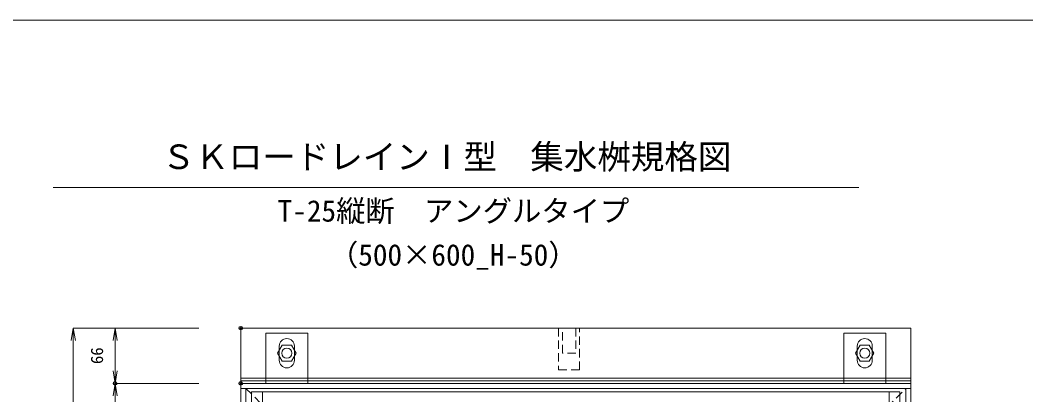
# Model space of a CAD drawing. Units: millimetres, scale not verified. Extents: x -4244 to -354, y 629 to 3469.
# Drawn here: x -2819 to -1619, y 3021 to 3469 of the extents above; entities that cross this region are included whole.
import ezdxf
from ezdxf.enums import TextEntityAlignment as Align

# ---------------------------------------------------------------- set-up
doc = ezdxf.new("R2010")
doc.units = ezdxf.units.MM
doc.header["$LTSCALE"] = 20
doc.header["$PDMODE"] = 32
doc.header["$PDSIZE"] = 4
doc.linetypes.add('USER1', pattern=[0.75, 0.5, -0.25])
for name, color, linetype, lineweight in [('0-1_TITLE', 7, 'Continuous', 18), ('0-3_KIJUN', 7, 'Continuous', 18), ('0-5_SUNPO', 3, 'Continuous', 18), ('0-6_UKEWAKU', 4, 'Continuous', 18), ('0-7_GRE', 5, 'Continuous', 18), ('0-9__0-0_0', 7, 'Continuous', 18)]:
    doc.layers.add(name, color=color, linetype=linetype, lineweight=lineweight)
doc.layers.add('0-A__0-2_DEFPOINTS', color=7, linetype='Continuous')
doc.styles.add('ＭＳ ゴシック', font='')
doc.styles.get('ＭＳ ゴシック').set_extended_font_data('MS Gothic')

# ---------------------------------------------------------------- blocks, each defined once
blk = doc.blocks.new('M16_insert_dan')
at = {"layer": '0-3_KIJUN', "color": 3, "linetype": 'USER1'}
for points in [[(0, -12.5), (-50, -12.5), (-50, 12.5), (0, 12.5)], [(0, 8), (-30, 8), (-30, -8), (0, -8)]]:
    blk.add_lwpolyline(points, close=True, dxfattribs=at)
blk = doc.blocks.new('_OPEN')
at = {"layer": '0-9__0-0_0'}
blk.add_line((0, 0), (-1, 0), dxfattribs=at)
blk.add_lwpolyline([(-1, 0.167), (0, 0), (-1, -0.167)], dxfattribs=at)
blk = doc.blocks.new('_D14')
at = {"layer": '0-5_SUNPO'}
for p, q in [((1637.95, 2764.88), (1537.95, 2764.88)), ((1537.95, 2749.88), (1537.95, 2713.88)), ((1637.95, 2698.88), (1537.95, 2698.88))]:
    blk.add_line(p, q, dxfattribs=at)
at = {"layer": '0-A__0-2_DEFPOINTS'}
for p in [(1687.95, 2764.88), (1537.95, 2698.88), (1687.95, 2698.88)]:
    blk.add_point(p, dxfattribs=at)
at = {"layer": '0-5_SUNPO', "xscale": 15, "yscale": 15}
for p, rotation in [((1537.95, 2764.88), 90), ((1537.95, 2698.88), 270)]:
    blk.add_blockref('_OPEN', p, dxfattribs=dict(at, rotation=rotation))
at = {"layer": '0-5_SUNPO', "color": 7, "style": 'ＭＳ ゴシック'}
blk.add_text('66', height=14.66, rotation=90, dxfattribs=at).set_placement((1527.95, 2721.88), align=Align.BOTTOM_LEFT)
blk = doc.blocks.new('_D15')
at = {"layer": '0-5_SUNPO'}
for p, q in [((1637.95, 2698.88), (1537.95, 2698.88)), ((1537.95, 2683.88), (1537.95, 2045.88)), ((1637.95, 2030.88), (1537.95, 2030.88))]:
    blk.add_line(p, q, dxfattribs=at)
at = {"layer": '0-A__0-2_DEFPOINTS'}
for p in [(1687.95, 2698.88), (1537.95, 2030.88), (1687.95, 2030.88)]:
    blk.add_point(p, dxfattribs=at)
at = {"layer": '0-5_SUNPO', "xscale": 15, "yscale": 15}
for p, rotation in [((1537.95, 2698.88), 90), ((1537.95, 2030.88), 270)]:
    blk.add_blockref('_OPEN', p, dxfattribs=dict(at, rotation=rotation))
at = {"layer": '0-5_SUNPO', "color": 7, "style": 'ＭＳ ゴシック'}
blk.add_text('668', height=14.66, rotation=90, dxfattribs=at).set_placement((1527.95, 2349.88), align=Align.BOTTOM_LEFT)
blk = doc.blocks.new('_D17')
at = {"layer": '0-5_SUNPO'}
for p, q in [((1637.95, 2764.88), (1487.95, 2764.88)), ((1487.95, 2749.88), (1487.95, 1979.88)), ((1637.95, 1964.88), (1487.95, 1964.88))]:
    blk.add_line(p, q, dxfattribs=at)
at = {"layer": '0-A__0-2_DEFPOINTS'}
for p in [(1687.95, 2764.88), (1487.95, 1964.88), (1687.95, 1964.88)]:
    blk.add_point(p, dxfattribs=at)
at = {"layer": '0-5_SUNPO', "xscale": 15, "yscale": 15}
for p, rotation in [((1487.95, 2764.88), 90), ((1487.95, 1964.88), 270)]:
    blk.add_blockref('_OPEN', p, dxfattribs=dict(at, rotation=rotation))
at = {"layer": '0-5_SUNPO', "color": 7, "style": 'ＭＳ ゴシック'}
blk.add_text('800', height=14.66, rotation=90, dxfattribs=at).set_placement((1477.95, 2349.88), align=Align.BOTTOM_LEFT)
blk = doc.blocks.new('A$C30E0258A')
at = {"layer": '0-7_GRE'}
for p, q in [((0, 648), (774, 648)), ((0, 0), (0, 648)), ((13, 0), (13, 648)), ((761, 0), (761, 648)), ((774, 0), (774, 648))]:
    blk.add_line(p, q, dxfattribs=at)
blk = doc.blocks.new('A$C50B86A5E')
at = {"layer": '0-6_UKEWAKU'}
for p, q in [((30, 728), (30, 668)), ((30, 728), (80, 728)), ((80, 728), (80, 668)), ((770, 728), (770, 668)), ((46, 695.5), (46, 712.5)), ((64, 695.5), (64, 712.5)), ((736, 695.5), (736, 712.5)), ((754, 695.5), (754, 712.5)), ((30, 674), (80, 674)), ((770, 674), (720, 674)), ((0, 668), (0, 0)), ((0, 662), (800, 662)), ((6, 6), (6, 662)), ((794, 662), (794, 6)), ((800, 6), (0, 6)), ((30, -60), (30, 0)), ((80, -60), (80, 0)), ((720, -60), (720, 0)), ((770, -60), (770, 0)), ((30, -6), (80, -6)), ((770, -6), (720, -6)), ((46, -44.5), (46, -27.5)), ((64, -44.5), (64, -27.5)), ((736, -44.5), (736, -27.5)), ((754, -44.5), (754, -27.5)), ((30, -60), (80, -60)), ((770, -60), (720, -60))]:
    blk.add_line(p, q, dxfattribs=at)
at = {"layer": '0-6_UKEWAKU', "linetype": 'USER1'}
for p, q in [((6, 662), (60, 608)), ((740, 608), (794, 662)), ((60, 608), (740, 608)), ((60, 60), (60, 608)), ((740, 608), (740, 60)), ((6, 6), (60, 60)), ((740, 60), (60, 60)), ((740, 60), (794, 6))]:
    blk.add_line(p, q, dxfattribs=at)
at = {"layer": '0-6_UKEWAKU'}
for points in [[(770, 728), (720, 728), (720, 668)], [(0, 668), (800, 668), (800, 0), (0, 0)]]:
    blk.add_lwpolyline(points, dxfattribs=at)
for centre, start, end in [((55, 712.5), 0, 180), ((745, 712.5), 0, 180), ((55, 695.5), 180, 0), ((745, 695.5), 180, 0), ((55, -27.5), 0, 180), ((745, -27.5), 0, 180), ((55, -44.5), 180, 0), ((745, -44.5), 180, 0)]:
    blk.add_arc(centre, 9, start, end, dxfattribs=at)

msp = doc.modelspace()

# ---------------------------------------------------------------- linework, layer by layer
at = {"layer": '0-1_TITLE', "color": 1}
msp.add_line((-2780.02, 3268.87), (-1817.94, 3268.87), dxfattribs=at)
at = {"layer": '0-1_TITLE', "color": 2}
msp.add_lwpolyline([(-4243.98, 628.87), (-353.98, 628.87), (-353.98, 3468.87), (-4243.98, 3468.87)], close=True, dxfattribs=at)
at = {"layer": '0-3_KIJUN'}
for points in [[(-2556.02, 2301.19), (-1756.02, 2301.19), (-1756.02, 3101.19), (-2556.02, 3101.19)], [(-1756.02, 3041.19), (-2556.02, 3041.19), (-2556.02, 3038.19), (-1756.02, 3038.19)]]:
    msp.add_lwpolyline(points, close=True, dxfattribs=at)
for centre in [(-2501.02, 3071.19), (-1811.02, 3071.19)]:
    msp.add_circle(centre, 6, dxfattribs=at)
at = {"layer": '0-7_GRE'}
for points in [[(-2506.5, 3080.67), (-2511.97, 3071.19), (-2506.5, 3061.71), (-2495.55, 3061.71), (-2490.07, 3071.19), (-2495.55, 3080.67)], [(-1816.5, 3080.67), (-1821.97, 3071.19), (-1816.5, 3061.71), (-1805.55, 3061.71), (-1800.07, 3071.19), (-1805.55, 3080.67)]]:
    msp.add_lwpolyline(points, close=True, dxfattribs=at)

# ---------------------------------------------------------------- block references
at = {"layer": '0-3_KIJUN', "xscale": -1, "rotation": 270}
msp.add_blockref('M16_insert_dan', (-2164.02, 3101.19), dxfattribs=at)
at = {"layer": '0-5_SUNPO'}
for name in ['_D17', '_D14', '_D15']:
    msp.add_blockref(name, (-4243.98, 336.31), dxfattribs=at)
at = {"layer": '0-6_UKEWAKU'}
msp.add_blockref('A$C50B86A5E', (-2556.02, 2367.19), dxfattribs=at)
at = {"layer": '0-7_GRE'}
msp.add_blockref('A$C30E0258A', (-2543.02, 2377.19), dxfattribs=at)

# ---------------------------------------------------------------- texts
at = {"layer": '0-1_TITLE', "style": 'ＭＳ ゴシック'}
for s, height, p in [('ＳＫロードレインⅠ型\u3000集水桝規格図', 29.33, (-2650.37, 3282.25)), ('T-25縦断\u3000アングルタイプ', 25.66, (-2512.01, 3220.54)), ('（500×600_H-50）', 25.66, (-2450.76, 3168.04))]:
    msp.add_text(s, height=height, dxfattribs=at).set_placement(p, align=Align.BOTTOM_LEFT)

doc.saveas('drawing.dxf')
